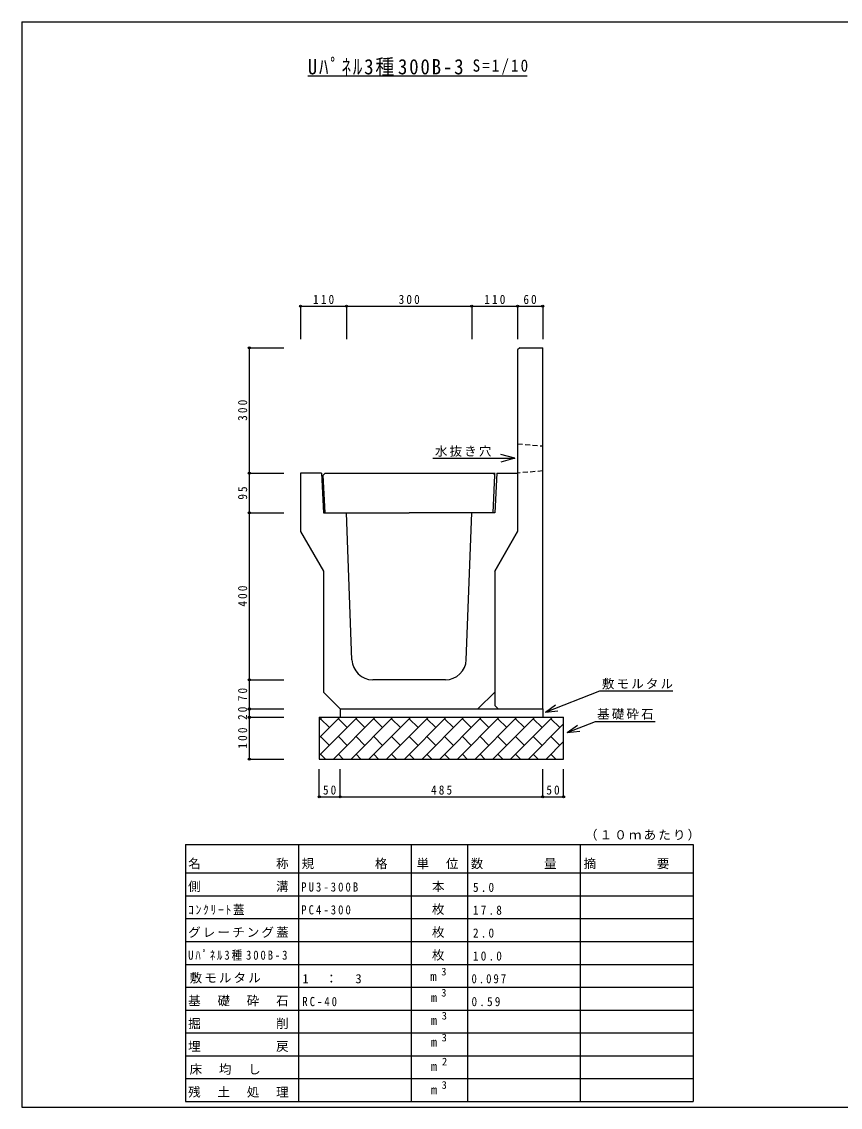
# Model space of a CAD drawing. Units: millimetres at full size, sheet at 1:10. Extents: x -3970 to 4030, y -1264 to 1336.
# Drawn here: x -3970 to -2010, y -1264 to 1336 of the extents above; entities that cross this region are included whole.
import ezdxf
from ezdxf.enums import TextEntityAlignment as Align

# ---------------------------------------------------------------- set-up
doc = ezdxf.new("R2010")
doc.units = ezdxf.units.MM
doc.header["$LTSCALE"] = 10
doc.header["$PDMODE"] = 32
doc.header["$PDSIZE"] = 5
doc.linetypes.add('DASHED1', pattern=[1.8, 1.2, -0.6])
doc.layers.add('0-0_通り芯', color=3, linetype='Continuous')
doc.layers.add('0-3_建具', color=7, linetype='Continuous')
doc.styles.add('ＭＳ ゴシック', font='')
doc.styles.get('ＭＳ ゴシック').set_extended_font_data('MS Gothic')

msp = doc.modelspace()

# ---------------------------------------------------------------- linework, layer by layer
at = {"layer": '0-0_通り芯', "color": 2}
msp.add_line((-3969.9, 1336.5), (-3969.9, -1263.5), dxfattribs=at)
at = {"layer": '0-0_通り芯'}
for p, q in [((-2777.4, 555.46), (-2722.4, 555.46)), ((-2722.4, -309.54), (-2722.4, 555.46)), ((-3252.4, 255.46), (-3302.4, 255.46)), ((-3252.4, 255.46), (-3247.4, 160.46)), ((-3243.4, 255.46), (-3248.14, 250.46)), ((-3243.4, 160.46), (-3248.14, 250.46)), ((-3243.4, 255.46), (-2836.4, 255.46)), ((-2841.4, 255.46), (-2836.66, 250.46)), ((-2841.4, 160.46), (-2836.66, 250.46)), ((-2832.4, 255.46), (-2837.4, 160.46)), ((-2832.4, 255.46), (-2782.4, 255.46)), ((-3247.4, 160.46), (-3042.4, 160.46)), ((-3179.32, -191.54), (-3192.4, 160.46)), ((-2837.4, 160.46), (-3042.4, 160.46)), ((-2905.48, -191.54), (-2892.4, 160.46)), ((-2782.4, 115.46), (-2837.4, 20.2)), ((-2837.4, 20.46), (-2782.4, 115.46)), ((-3247.4, 20.2), (-3247.4, -269.54)), ((-2837.4, 20.46), (-2837.4, -301.54)), ((-2955.44, -239.54), (-3129.36, -239.54)), ((-3207.4, -309.54), (-3247.4, -269.54)), ((-2877.4, -309.54), (-2837.4, -269.54)), ((-3207.4, -309.54), (-2867.4, -309.54)), ((-3207.4, -309.54), (-3207.4, -329.54)), ((-2867.4, -309.54), (-2722.4, -309.54)), ((-2837.4, -301.54), (-2829.4, -309.54)), ((-2722.4, -309.54), (-2722.4, -329.54)), ((-3257.4, -329.54), (-3257.4, -429.54)), ((-3257.4, -421.08), (-3165.86, -329.54)), ((-3257.4, -378.66), (-3208.29, -329.54)), ((-3257.4, -336.23), (-3250.71, -329.54)), ((-3257.4, -329.54), (-2672.4, -329.54)), ((-3232.96, -354.22), (-3254.17, -333)), ((-3223.43, -429.54), (-3123.43, -329.54)), ((-3190.53, -354.22), (-3211.75, -333)), ((-3181.01, -429.54), (-3081.01, -329.54)), ((-3148.11, -354.22), (-3169.32, -333)), ((-3138.58, -429.54), (-3038.58, -329.54)), ((-3105.68, -354.22), (-3126.89, -333)), ((-3096.15, -429.54), (-2996.15, -329.54)), ((-3063.25, -354.22), (-3084.47, -333)), ((-3053.73, -429.54), (-2953.73, -329.54)), ((-3020.83, -354.22), (-3042.04, -333)), ((-3011.3, -429.54), (-2911.3, -329.54)), ((-2978.4, -354.22), (-2999.62, -333)), ((-2968.87, -429.54), (-2868.87, -329.54)), ((-2935.98, -354.22), (-2957.19, -333)), ((-2926.45, -429.54), (-2826.45, -329.54)), ((-2893.55, -354.22), (-2914.76, -333)), ((-2884.02, -429.54), (-2784.02, -329.54)), ((-2851.12, -354.22), (-2872.34, -333)), ((-2841.6, -429.54), (-2741.6, -329.54)), ((-2808.7, -354.22), (-2829.91, -333)), ((-2799.17, -429.54), (-2699.17, -329.54)), ((-2766.27, -354.22), (-2787.48, -333)), ((-2723.84, -354.22), (-2745.06, -333)), ((-2681.42, -354.22), (-2702.63, -333)), ((-2756.74, -429.54), (-2672.4, -345.2)), ((-3232.96, -396.64), (-3254.17, -375.43)), ((-3190.53, -396.64), (-3211.75, -375.43)), ((-3148.11, -396.64), (-3169.32, -375.43)), ((-3105.68, -396.64), (-3126.89, -375.43)), ((-3063.25, -396.64), (-3084.47, -375.43)), ((-3020.83, -396.64), (-3042.04, -375.43)), ((-2978.4, -396.64), (-2999.62, -375.43)), ((-2935.98, -396.64), (-2957.19, -375.43)), ((-2893.55, -396.64), (-2914.76, -375.43)), ((-2851.12, -396.64), (-2872.34, -375.43)), ((-2808.7, -396.64), (-2829.91, -375.43)), ((-2766.27, -396.64), (-2787.48, -375.43)), ((-2723.84, -396.64), (-2745.06, -375.43)), ((-2714.32, -429.54), (-2672.4, -387.63)), ((-2681.42, -396.64), (-2702.63, -375.43)), ((-3242.49, -429.54), (-3254.17, -417.86)), ((-3200.06, -429.54), (-3211.75, -417.86)), ((-3157.63, -429.54), (-3169.32, -417.86)), ((-3115.21, -429.54), (-3126.89, -417.86)), ((-3072.78, -429.54), (-3084.47, -417.86)), ((-3030.36, -429.54), (-3042.04, -417.86)), ((-2987.93, -429.54), (-2999.62, -417.86)), ((-2945.5, -429.54), (-2957.19, -417.86)), ((-2903.08, -429.54), (-2914.76, -417.86)), ((-2860.65, -429.54), (-2872.34, -417.86)), ((-2818.22, -429.54), (-2829.91, -417.86)), ((-2775.8, -429.54), (-2787.48, -417.86)), ((-2733.37, -429.54), (-2745.06, -417.86)), ((-2690.94, -429.54), (-2702.63, -417.86))]:
    msp.add_line(p, q, dxfattribs=at)
at = {"layer": '0-0_通り芯', "linetype": 'DASHED1'}
for p, q in [((-2782.4, 325.46), (-2722.4, 320.46)), ((-2722.4, 260.46), (-2782.4, 255.46))]:
    msp.add_line(p, q, dxfattribs=at)
at = {"layer": '0-0_通り芯', "color": 2}
for points in [[(-3969.9, 1336.5), (4030.1, 1336.5), (4030.1, -1263.5)], [(-3969.9, -1263.5), (-1969.9, -1263.5), (30.1, -1263.5)]]:
    msp.add_lwpolyline(points, dxfattribs=at)
at = {"layer": '0-0_通り芯'}
for points in [[(-2777.4, 555.46), (-2782.4, 550.46), (-2782.4, 115.46)], [(-3302.4, 255.46), (-3302.4, 115.46), (-3247.4, 20.2)], [(-3257.4, -429.54), (-2672.4, -429.54), (-2672.4, -329.54)]]:
    msp.add_lwpolyline(points, dxfattribs=at)
for centre, start, end in [((-3129.36, -189.54), 182.2906, 270), ((-2955.44, -189.54), 270, 357.70938)]:
    msp.add_arc(centre, 50, start, end, dxfattribs=at)
at = {"layer": '0-3_建具'}
for p, q in [((-3284.9, 1206.5), (-2759.98, 1206.5)), ((-3302.4, 655.12), (-3192.4, 655.12)), ((-3302.4, 655.12), (-3302.4, 576.12)), ((-3192.4, 655.12), (-3192.4, 576.12)), ((-3192.4, 655.12), (-2892.4, 655.12)), ((-2892.4, 655.12), (-2892.4, 576.12)), ((-2892.4, 655.12), (-2782.4, 655.12)), ((-2782.4, 655.12), (-2782.4, 576.12)), ((-2782.4, 655.12), (-2722.4, 655.12)), ((-2722.4, 655.12), (-2722.4, 576.12)), ((-3424.82, 255.46), (-3424.82, 555.46)), ((-3424.82, 555.46), (-3342.62, 555.46)), ((-2789.53, 290.95), (-2822.45, 281.76)), ((-3424.82, 160.46), (-3424.82, 255.46)), ((-3424.82, 255.46), (-3342.62, 255.46)), ((-3424.82, -239.54), (-3424.82, 160.46)), ((-3424.82, 160.46), (-3342.62, 160.46)), ((-3424.82, -309.54), (-3424.82, -239.54)), ((-3424.82, -239.54), (-3342.62, -239.54)), ((-2715.92, -317.08), (-2586.01, -266.17)), ((-2586.01, -266.17), (-2410.83, -266.17)), ((-3424.82, -329.54), (-3424.82, -309.54)), ((-3424.82, -309.54), (-3342.62, -309.54)), ((-2715.92, -317.08), (-2691.77, -299.28)), ((-3424.82, -429.54), (-3424.82, -329.54)), ((-3424.82, -329.54), (-3342.62, -329.54)), ((-2715.92, -317.08), (-2686.1, -313.74)), ((-2663.58, -366.12), (-2596.28, -339.82)), ((-2663.58, -366.12), (-2639.42, -348.34)), ((-2663.58, -366.12), (-2633.77, -362.81)), ((-2596.28, -339.82), (-2453.24, -339.82)), ((-3424.82, -429.54), (-3342.62, -429.54)), ((-3257.4, -519.82), (-3257.4, -453.92)), ((-3207.4, -519.82), (-3207.4, -453.92)), ((-2722.4, -519.82), (-2722.4, -453.92)), ((-2672.4, -519.82), (-2672.4, -453.92)), ((-3257.4, -519.82), (-3207.4, -519.82)), ((-3207.4, -519.82), (-2722.4, -519.82)), ((-2722.4, -519.82), (-2672.4, -519.82)), ((-3577.4, -633.78), (-2362.4, -633.78)), ((-3577.4, -633.78), (-3577.4, -1249.38)), ((-3307.4, -633.78), (-3307.4, -1249.38)), ((-3037.4, -633.78), (-3037.4, -1249.38)), ((-2902.4, -633.78), (-2902.4, -1249.38)), ((-2632.4, -633.78), (-2632.4, -1249.38)), ((-2362.4, -633.78), (-2362.4, -1249.38)), ((-3577.4, -702.18), (-2362.4, -702.18)), ((-3577.4, -756.9), (-2362.4, -756.9)), ((-3577.4, -811.62), (-2362.4, -811.62)), ((-3577.4, -866.34), (-2362.4, -866.34)), ((-3577.4, -921.34), (-2362.4, -921.34)), ((-3577.4, -975.78), (-2362.4, -975.78)), ((-3577.4, -1030.5), (-2362.4, -1030.5)), ((-3577.4, -1085.22), (-2362.4, -1085.22)), ((-3577.4, -1139.94), (-2362.4, -1139.94)), ((-3577.4, -1194.66), (-2362.4, -1194.66)), ((-3577.4, -1249.38), (-2362.4, -1249.38)), ((-3491.9, -1249.38), (-2582.9, -1249.38))]:
    msp.add_line(p, q, dxfattribs=at)
msp.add_lwpolyline([(-2985.84, 290.95), (-2789.53, 290.95), (-2822.45, 300.13)], dxfattribs=at)
for p in [(-3302.4, 655.12), (-3192.4, 655.12), (-2892.4, 655.12), (-2782.4, 655.12), (-2722.4, 655.12), (-3424.82, 555.46), (-3424.82, 255.46), (-3424.82, 160.46), (-3424.82, -239.54), (-3424.82, -309.54), (-3424.82, -329.54), (-3424.82, -429.54), (-3257.4, -519.82), (-3207.4, -519.82), (-2722.4, -519.82), (-2672.4, -519.82)]:
    msp.add_point(p, dxfattribs=at)

# ---------------------------------------------------------------- texts
at = {"layer": '0-3_建具', "color": 4, "style": 'ＭＳ ゴシック'}
for s, p in [('3', (-2965.38, -953.16)), ('3', (-2965.38, -1003.78)), ('3', (-2964.21, -1058.84)), ('3', (-2964.48, -1111.1)), ('2', (-2963.58, -1168.62)), ('3', (-2964.48, -1224.71))]:
    msp.add_text(s, height=18.33, dxfattribs=at).set_placement(p, align=Align.BOTTOM_LEFT)
at = {"layer": '0-3_建具', "style": 'ＭＳ ゴシック'}
for p in [(-2991.48, -967.52), (-2990.58, -1018.14), (-2990.58, -1072.86), (-2990.58, -1124.84), (-2990.49, -1182.98), (-2990.31, -1239.07)]:
    msp.add_text('m', height=21.99, dxfattribs=at).set_placement(p, align=Align.BOTTOM_LEFT)
at = {"layer": '0-3_建具', "color": 3, "insert": (-3284.9, 1206.5), "char_height": 36.66, "attachment_point": 7, "style": 'ＭＳ ゴシック'}
msp.add_mtext('\\T1.2;\\W0.9;Uﾊﾟﾈﾙ3種300B-3', dxfattribs=at)
at = {"layer": '0-3_建具', "attachment_point": 7, "style": 'ＭＳ ゴシック'}
for s, insert, char_height in [('\\T1.28;\\W0.9;S=1/10', (-2890.21, 1209.7), 29.33), ('\\T1.38;\\W0.9;110', (-3272.4, 660.12), 21.99), ('\\T1.38;\\W0.9;300', (-3067.4, 660.12), 21.99), ('\\T1.38;\\W0.9;110', (-2862.4, 660.12), 21.99), ('\\T1.36;\\W0.9;60', (-2768.65, 660.12), 21.99), ('\\T1.17;水抜き穴', (-2980.62, 294.51), 21.99), ('\\T1.17;敷モルタル', (-2580.79, -262.6), 21.99), ('\\T1.17;基礎砕石', (-2592.1, -334.86), 21.99), ('\\T1.36;\\W0.9;50', (-3248.65, -514.82), 21.99), ('\\T1.38;\\W0.9;485', (-2989.9, -514.82), 21.99), ('\\T1.36;\\W0.9;50', (-2713.65, -514.82), 21.99), ('\\T1.17;（１０ｍあたり）', (-2621.15, -624.84), 21.99), ('\\T1.17;名\u3000\u3000\u3000\u3000\u3000称', (-3571.4, -693.24), 21.99), ('\\T1.17;規\u3000\u3000\u3000\u3000格', (-3299.65, -693.24), 21.99), ('\\T1.17;単\u3000位', (-3024.4, -693.24), 21.99), ('\\T1.17;数\u3000\u3000\u3000\u3000量', (-2894.65, -693.24), 21.99), ('\\T1.17;摘\u3000\u3000\u3000\u3000要', (-2624.65, -693.24), 21.99), ('\\T1.17;側\u3000\u3000\u3000\u3000\u3000溝', (-3571.4, -747.96), 21.99), ('\\T1.39;\\W0.85;PU3-300B', (-3300.65, -747.17), 21.99), ('\\T1.17;\u3000本', (-3022.65, -747.96), 21.99), ('\\T1.38;\\W0.9;5.0', (-2889.4, -747.96), 21.99), ('\\T1.33;\\W0.9;ｺﾝｸﾘｰﾄ蓋', (-3571.4, -802.68), 21.99), ('\\T1.39;\\W0.85;PC4-300', (-3300.65, -801.89), 21.99), ('\\T1.17;\u3000枚', (-3022.65, -802.68), 21.99), ('\\T1.38;\\W0.9;17.8', (-2889.4, -802.68), 21.99), ('\\T1.17;グレーチング蓋', (-3571.4, -857.4), 21.99), ('\\T1.17;\u3000枚', (-3022.65, -857.4), 21.99), ('\\T1.38;\\W0.9;2.0', (-2889.4, -857.4), 21.99), ('\\T1.36;\\W0.85;Uﾊﾟﾈﾙ3種300B-3', (-3571.4, -912.4), 21.99), ('\\T1.17;\u3000枚', (-3022.65, -912.4), 21.99), ('\\T1.38;\\W0.9;10.0', (-2889.4, -912.4), 21.99), ('\\T1.17;敷モルタル', (-3567.9, -966.84), 21.99), ('\\T1.21;1\u3000：\u30003', (-3297.9, -966.84), 21.99), ('\\T1.38;\\W0.85;0.097', (-2892.9, -966.84), 21.99), ('\\T1.17;基\u3000礎\u3000砕\u3000石', (-3571.4, -1021.56), 21.99), ('\\T1.38;\\W0.85;RC-40', (-3297.9, -1021.56), 21.99), ('\\T1.38;\\W0.9;0.59', (-2892.9, -1021.56), 21.99), ('\\T1.17;掘\u3000\u3000\u3000\u3000\u3000削', (-3571.4, -1076.28), 21.99), ('\\T1.17;埋\u3000\u3000\u3000\u3000\u3000戻', (-3571.4, -1131), 21.99), ('\\T1.17;床\u3000均\u3000し', (-3567.9, -1185.72), 21.99), ('\\T1.17;残\u3000土\u3000処\u3000理', (-3571.4, -1240.44), 21.99)]:
    msp.add_mtext(s, dxfattribs=dict(at, insert=insert, char_height=char_height))
at = {"layer": '0-3_建具', "char_height": 21.99, "attachment_point": 7, "rotation": 90, "style": 'ＭＳ ゴシック'}
for s, insert in [('\\T1.38;\\W0.9;300', (-3429.82, 380.46)), ('\\T1.36;\\W0.9;95', (-3429.82, 191.71)), ('\\T1.38;\\W0.9;400', (-3429.82, -64.54)), ('\\T1.36;\\W0.9;70', (-3429.82, -290.79)), ('\\T1.36;\\W0.9;20', (-3429.82, -335.79)), ('\\T1.38;\\W0.9;100', (-3429.82, -404.54))]:
    msp.add_mtext(s, dxfattribs=dict(at, insert=insert))

doc.saveas('drawing.dxf')
